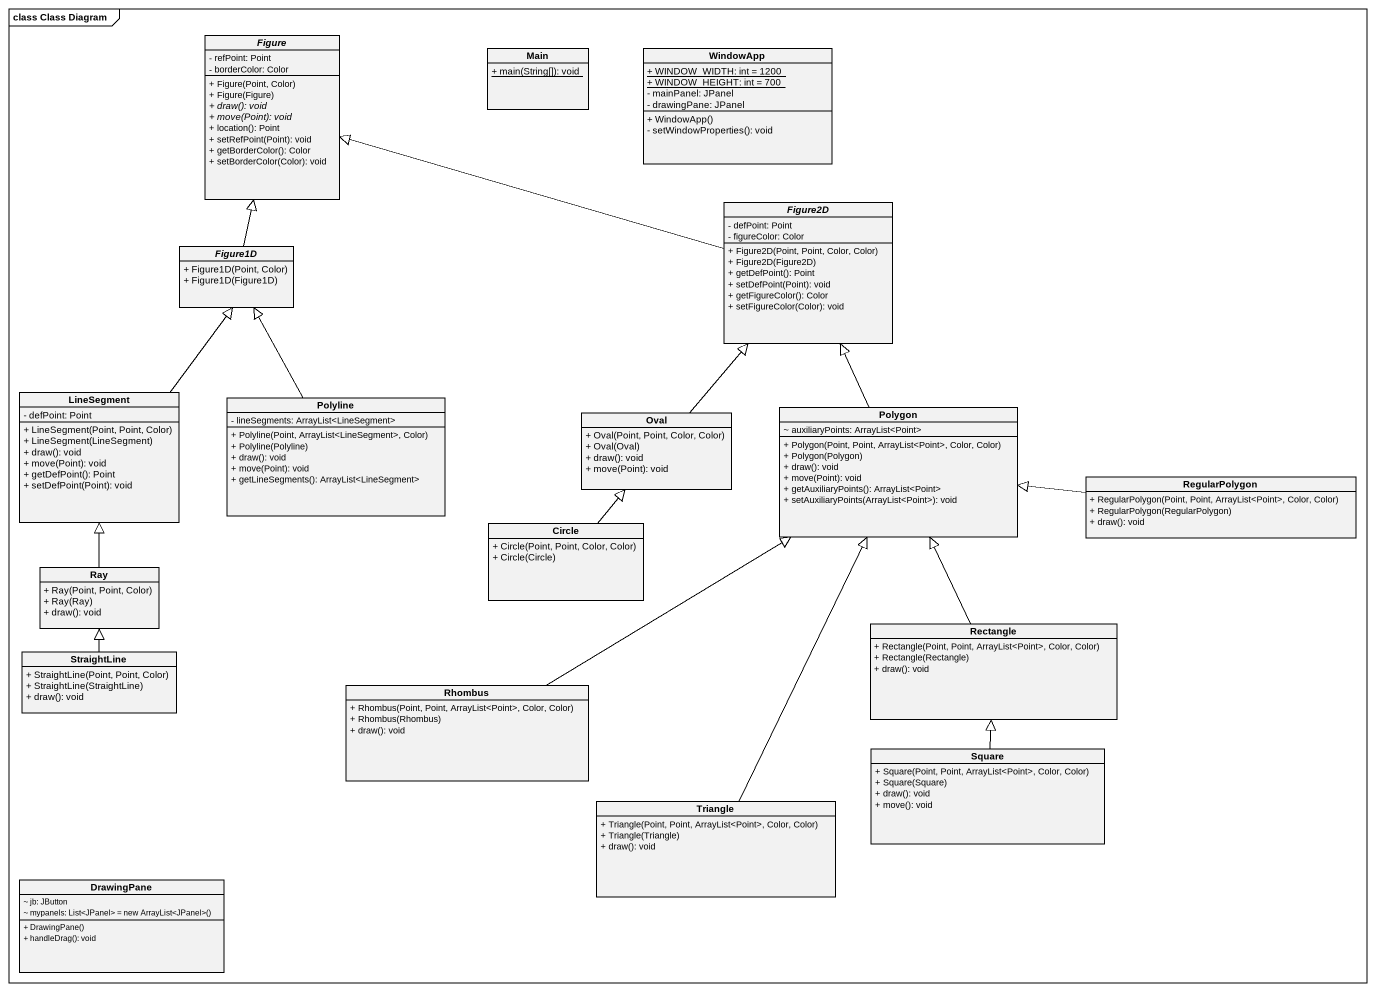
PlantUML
@startuml
mainframe class Class Diagram
hide circle
hide empty members
skinparam classAttributeIconSize 0
abstract class Figure {
  - refPoint: Point
  - borderColor: Color
  + Figure(Point, Color)
  + Figure(Figure)
  {abstract} + draw(): void
  {abstract} + move(Point): void
  + location(): Point
  + setRefPoint(Point): void
  + getBorderColor(): Color
  + setBorderColor(Color): void
}
class Main {
  {static} + main(String[]): void
}
class WindowApp {
  {static} + WINDOW_WIDTH: int = 1200
  {static} + WINDOW_HEIGHT: int = 700
  - mainPanel: JPanel
  - drawingPane: JPanel
  + WindowApp()
  - setWindowProperties(): void
}
abstract class Figure2D {
  - defPoint: Point
  - figureColor: Color
  + Figure2D(Point, Point, Color, Color)
  + Figure2D(Figure2D)
  + getDefPoint(): Point
  + setDefPoint(Point): void
  + getFigureColor(): Color
  + setFigureColor(Color): void
}
abstract class Figure1D {
  + Figure1D(Point, Color)
  + Figure1D(Figure1D)
}
class LineSegment {
  - defPoint: Point
  + LineSegment(Point, Point, Color)
  + LineSegment(LineSegment)
  + draw(): void
  + move(Point): void
  + getDefPoint(): Point
  + setDefPoint(Point): void
}
class Polyline {
  - lineSegments: ArrayList<LineSegment>
  + Polyline(Point, ArrayList<LineSegment>, Color)
  + Polyline(Polyline)
  + draw(): void
  + move(Point): void
  + getLineSegments(): ArrayList<LineSegment>
}
class Oval {
  + Oval(Point, Point, Color, Color)
  + Oval(Oval)
  + draw(): void
  + move(Point): void
}
class Polygon {
  ~ auxiliaryPoints: ArrayList<Point>
  + Polygon(Point, Point, ArrayList<Point>, Color, Color)
  + Polygon(Polygon)
  + draw(): void
  + move(Point): void
  + getAuxiliaryPoints(): ArrayList<Point>
  + setAuxiliaryPoints(ArrayList<Point>): void
}
class RegularPolygon {
  + RegularPolygon(Point, Point, ArrayList<Point>, Color, Color)
  + RegularPolygon(RegularPolygon)
  + draw(): void
}
class "Circle" as Circle_ {
  + Circle(Point, Point, Color, Color)
  + Circle(Circle)
}
class Ray {
  + Ray(Point, Point, Color)
  + Ray(Ray)
  + draw(): void
}
class "Rectangle" as Rectangle_ {
  + Rectangle(Point, Point, ArrayList<Point>, Color, Color)
  + Rectangle(Rectangle)
  + draw(): void
}
class StraightLine {
  + StraightLine(Point, Point, Color)
  + StraightLine(StraightLine)
  + draw(): void
}
class Rhombus {
  + Rhombus(Point, Point, ArrayList<Point>, Color, Color)
  + Rhombus(Rhombus)
  + draw(): void
}
class Square {
  + Square(Point, Point, ArrayList<Point>, Color, Color)
  + Square(Square)
  + draw(): void
  + move(): void
}
class Triangle {
  + Triangle(Point, Point, ArrayList<Point>, Color, Color)
  + Triangle(Triangle)
  + draw(): void
}
class DrawingPane {
  ~ jb: JButton
  {field} ~ mypanels: List<JPanel> = new ArrayList<JPanel>()
  + DrawingPane()
  + handleDrag(): void
}
Figure2D -left-|> Figure
Figure1D -up-|> Figure
LineSegment -up-|> Figure1D
Polyline -up-|> Figure1D
Oval -up-|> Figure2D
Polygon -up-|> Figure2D
RegularPolygon -left-|> Polygon
Circle_ -up-|> Oval
Ray -up-|> LineSegment
Rectangle_ -up-|> Polygon
StraightLine -up-|> Ray
Rhombus -up-|> Polygon
Square -up-|> Rectangle_
Triangle -up-|> Polygon
@enduml
